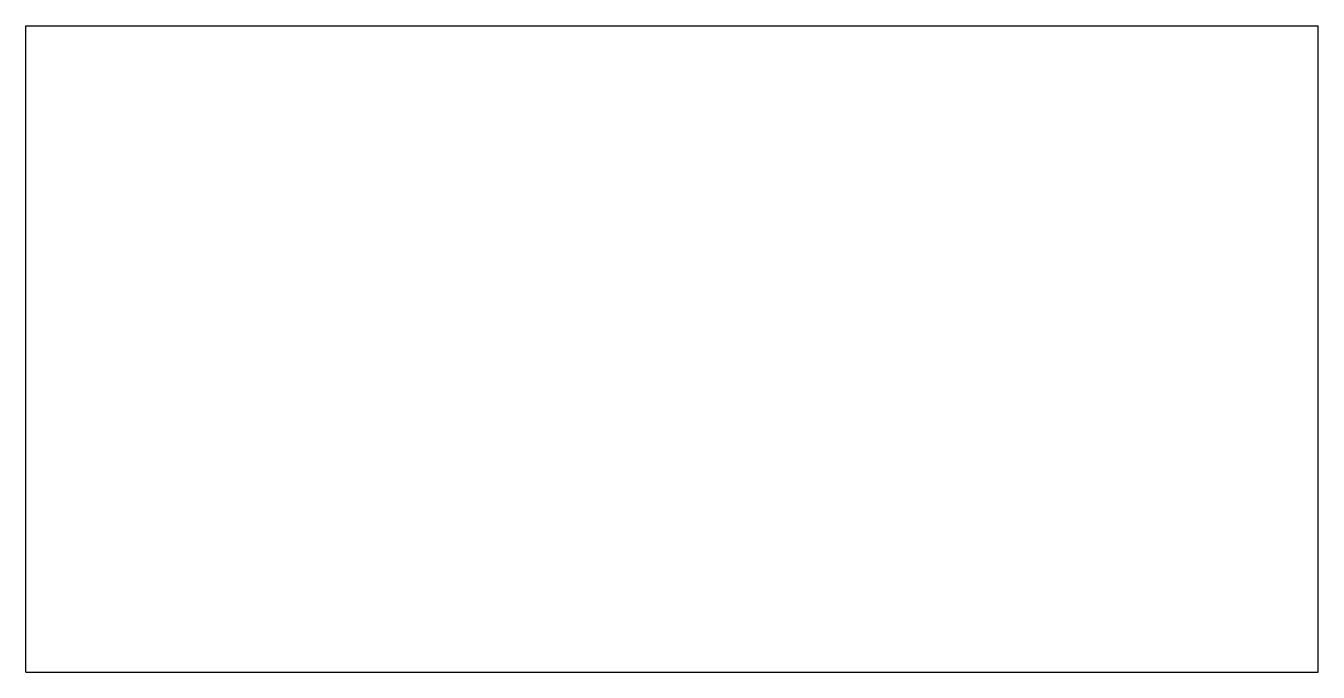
# Model space of a CAD drawing. Header units: inches. Extents: x 0 to 6, y 0 to 3.
import ezdxf

# ---------------------------------------------------------------- set-up
doc = ezdxf.new("R2010")
doc.units = ezdxf.units.IN
doc.header["$MEASUREMENT"] = 0

msp = doc.modelspace()

# ---------------------------------------------------------------- linework, layer by layer
for p, q in [((0, 3), (6, 3)), ((0, 0), (0, 3)), ((6, 0), (6, 3)), ((0, 0), (6, 0))]:
    msp.add_line(p, q)

doc.saveas('drawing.dxf')
